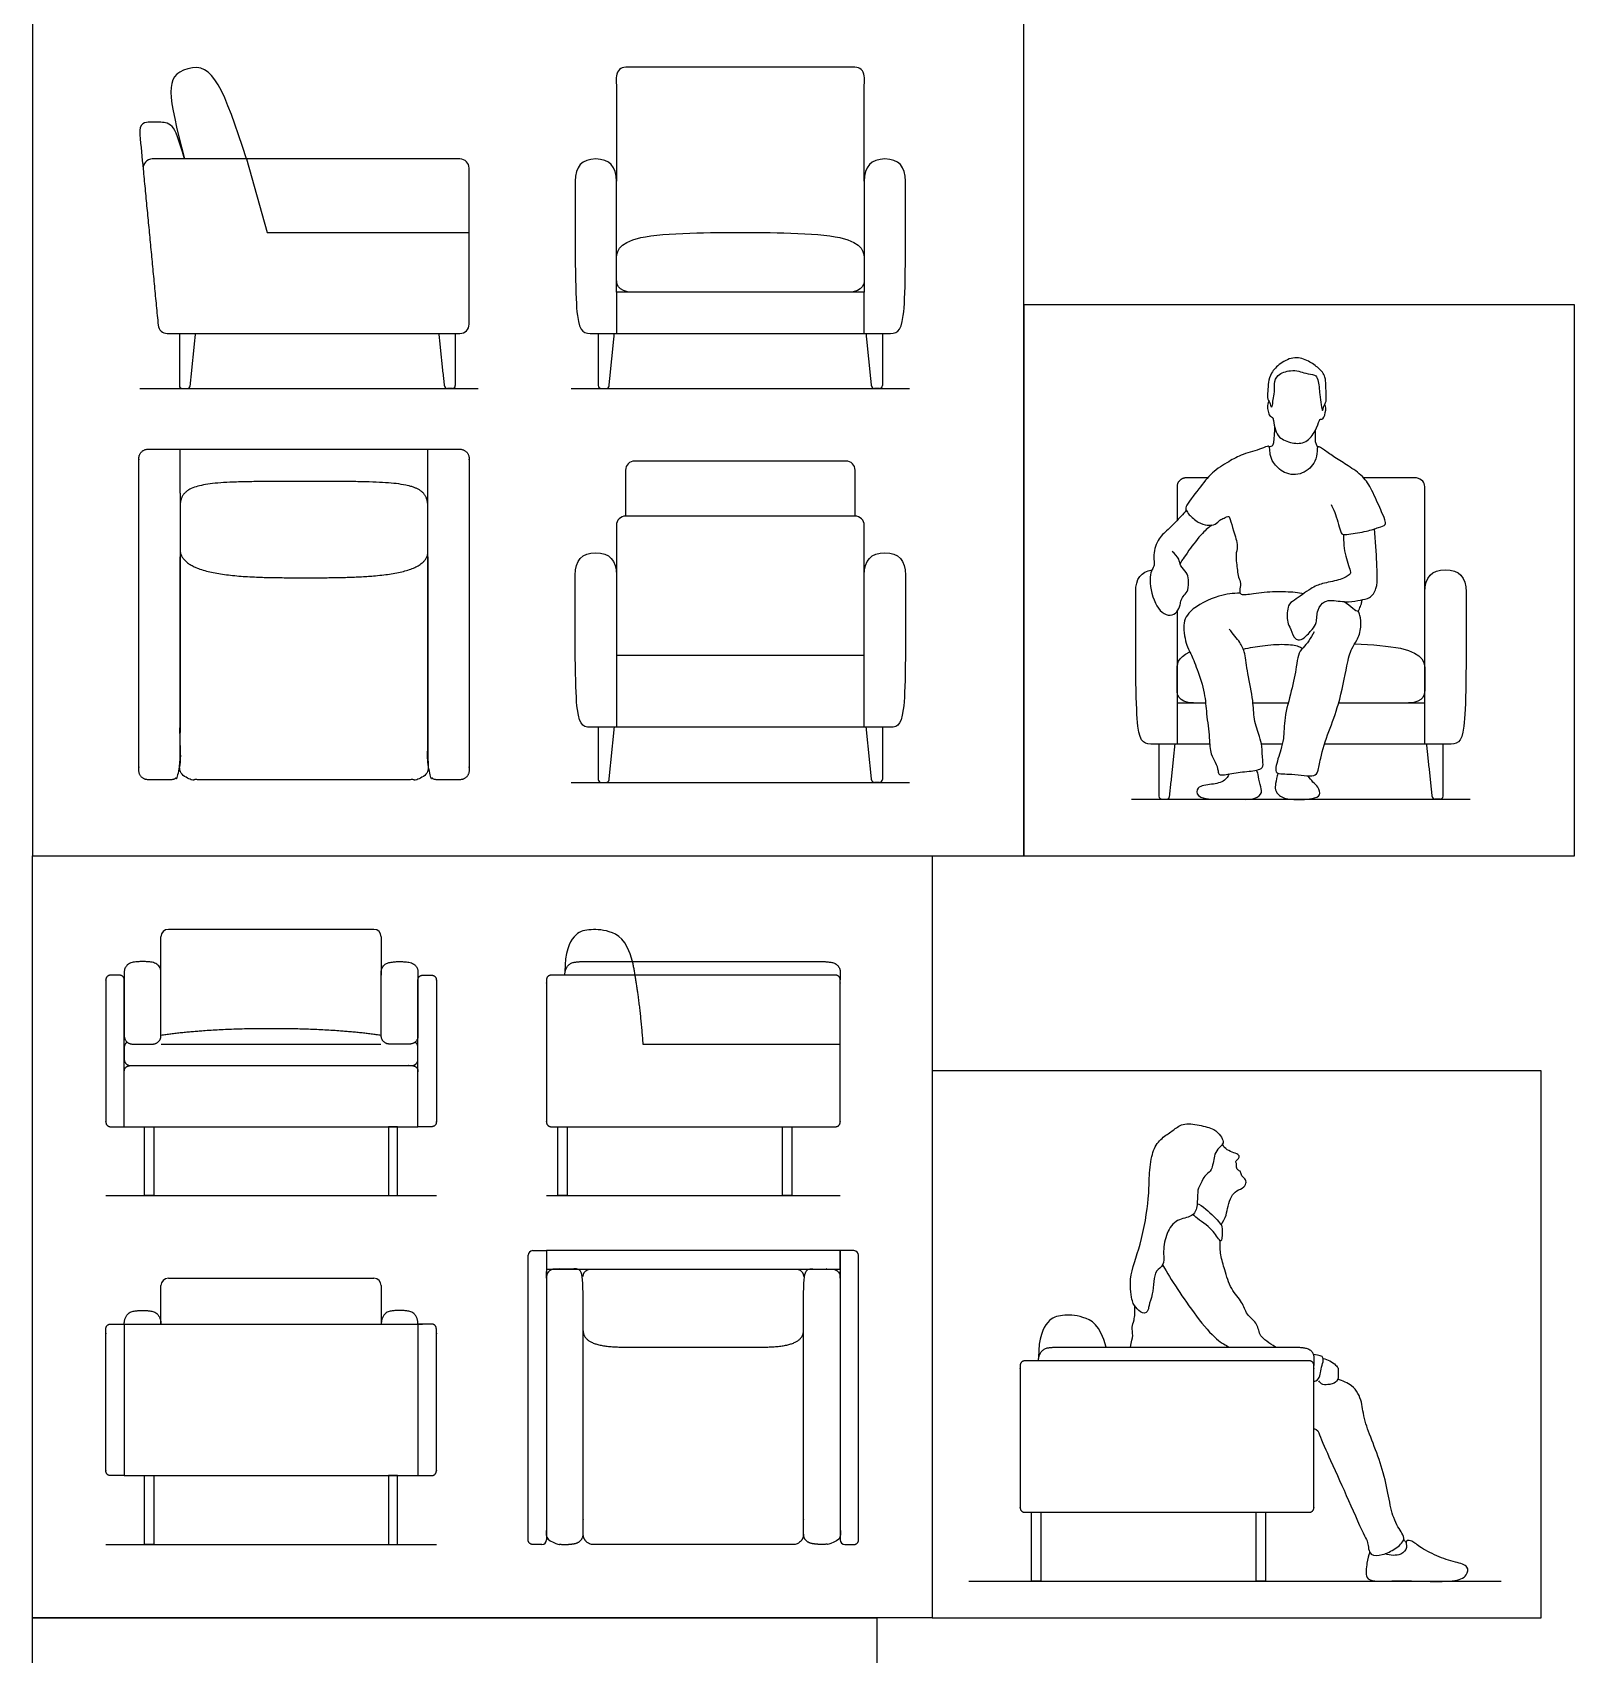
# Model space of a CAD drawing. Header units: millimetres. Extents: x 0 to 36.1, y -0.4 to 14.5.
# Drawn here: x 0.043 to 4.31, y 5.518 to 10.006 of the extents above; entities that cross this region are included whole.
import ezdxf

# ---------------------------------------------------------------- set-up
doc = ezdxf.new("R2010")
doc.units = ezdxf.units.MM
for name, color, linetype, true_color in [('AG-DETAIL-DIAGRAM', 7, 'Continuous', 0xccff66), ('AG-DETAILS', 7, 'Continuous', 0x66ffff), ('AG-DIAGRAM', 7, 'Continuous', 0xfecc66), ('AG-FURNITURE', 7, 'Continuous', 0x66ccff), ('AG-PEOPLE', 7, 'Continuous', 0xfc6666), ('X-VPRT', 6, 'Continuous', 0xff00ff)]:
    doc.layers.add(name, color=color, linetype=linetype, true_color=true_color)

msp = doc.modelspace()

# ---------------------------------------------------------------- linework, layer by layer
at = {"layer": 'AG-DETAIL-DIAGRAM'}
for points in [[(0.6354, 9.6558), (0.6926, 9.4526), (1.2514, 9.4526)], [(0.3995, 7.2073), (0.7036, 7.2073), (1.0076, 7.2073)]]:
    msp.add_lwpolyline(points, dxfattribs=at)
for points in [[(1.7032, 7.4356), (1.7228, 7.336), (1.7323, 7.2073)], [(1.7323, 7.2073), (2.0053, 7.2073), (2.2784, 7.2073)]]:
    msp.add_open_spline(points, degree=2, dxfattribs=at)
at = {"layer": 'AG-DETAILS'}
for p, q in [((1.6591, 9.2875), (1.6591, 9.1732)), ((2.3449, 9.1732), (2.3449, 9.2875)), ((1.6591, 8.5046), (1.6591, 8.0836)), ((2.3449, 8.0836), (2.3449, 8.5046)), ((3.2103, 8.1514), (3.2103, 8.0371)), ((3.8961, 8.0371), (3.8961, 8.1514))]:
    msp.add_line(p, q, dxfattribs=at)
msp.add_lwpolyline([(2.3449, 8.2823), (2.002, 8.2823), (1.6591, 8.2823)], dxfattribs=at)
at = {"layer": 'AG-DIAGRAM'}
for p, q in [((0.34, 9.0208), (1.2768, 9.0208)), ((1.5336, 9.0208), (2.4704, 9.0208)), ((1.5336, 7.9312), (2.4704, 7.9312)), ((3.0848, 7.8847), (4.0216, 7.8847)), ((1.4656, 6.7882), (2.2784, 6.7882)), ((2.634, 5.7214), (4.1072, 5.7214))]:
    msp.add_line(p, q, dxfattribs=at)
for points in [[(0.2464, 6.7882), (1.1608, 6.7882)], [(0.2464, 5.823), (1.1608, 5.823)]]:
    msp.add_lwpolyline(points, dxfattribs=at)
at = {"layer": 'AG-FURNITURE'}
for p, q in [((3.4204, 8.1514), (3.518, 8.1514)), ((3.5018, 8.0371), (3.4439, 8.0371)), ((1.4148, 5.8357), (1.4148, 6.6231)), ((1.4275, 6.6358), (1.4656, 6.6358)), ((2.3165, 6.6358), (2.2784, 6.6358)), ((2.3292, 5.8357), (2.3292, 6.6231)), ((0.2845, 6.4326), (1.1227, 6.4326))]:
    msp.add_line(p, q, dxfattribs=at)
for points in [[(0.4516, 8.853), (1.1374, 8.853)], [(0.4516, 8.7317), (0.4516, 8.853)], [(1.1374, 8.7317), (1.1374, 8.853)], [(3.2103, 8.404), (3.2103, 8.1514), (3.2894, 8.1514)], [(1.5672, 7.4356), (2.2275, 7.4356)], [(2.2403, 7.3978), (1.5037, 7.3978)], [(0.3178, 7.1479), (0.7036, 7.1479)], [(0.7036, 7.1479), (1.0893, 7.1479)], [(0.2972, 6.9787), (0.7036, 6.9787), (1.11, 6.9787)], [(1.5164, 6.9787), (1.9228, 6.9787), (2.2276, 6.9787)], [(0.2972, 6.4326), (0.2972, 6.0135)], [(1.11, 6.4326), (1.11, 6.0135)], [(3.551, 6.331), (2.8144, 6.331)], [(2.8779, 6.3688), (3.5382, 6.3688)], [(0.2972, 6.0135), (0.7036, 6.0135), (1.11, 6.0135)], [(2.8271, 5.9119), (3.2335, 5.9119), (3.5383, 5.9119)]]:
    msp.add_lwpolyline(points, dxfattribs=at)
for points in [[(0.3536, 6.9787), (0.379, 6.9787), (0.379, 6.7882), (0.3536, 6.7882)], [(1.0535, 6.9787), (1.0281, 6.9787), (1.0281, 6.7882), (1.0535, 6.7882)], [(1.4973, 6.9787), (1.5227, 6.9787), (1.5227, 6.7882), (1.4973, 6.7882)], [(2.119, 6.9787), (2.1444, 6.9787), (2.1444, 6.7882), (2.119, 6.7882)], [(1.4656, 6.6358), (1.4656, 6.585), (2.2784, 6.585), (2.2784, 6.6358)], [(0.3536, 6.0135), (0.379, 6.0135), (0.379, 5.823), (0.3536, 5.823)], [(1.0535, 6.0135), (1.0281, 6.0135), (1.0281, 5.823), (1.0535, 5.823)], [(2.808, 5.9119), (2.8334, 5.9119), (2.8334, 5.7214), (2.808, 5.7214)], [(3.4297, 5.9119), (3.4551, 5.9119), (3.4551, 5.7214), (3.4297, 5.7214)]]:
    msp.add_lwpolyline(points, close=True, dxfattribs=at)
for centre, radius, start, end in [((0.3748, 9.6304), 0.0254, 90, 185.5), ((1.226, 9.6304), 0.0254, 0, 90), ((0.4163, 9.1986), 0.0254, 185.5, 270), ((1.226, 9.1986), 0.0254, 270, 0), ((0.4581, 9.029), 0.00824, 180, 270), ((0.4715, 9.029), 0.00824, 270, 354.0571), ((1.1917, 9.029), 0.00824, 185.9429, 270), ((1.2051, 9.029), 0.00824, 270, 0), ((1.6171, 9.029), 0.00824, 180, 270), ((1.6305, 9.029), 0.00824, 270, 354.0571), ((2.3735, 9.029), 0.00824, 185.9429, 270), ((2.3869, 9.029), 0.00824, 270, 0), ((1.7099, 8.7948), 0.0254, 90, 180), ((2.2941, 8.7948), 0.0254, 360, 90), ((1.6845, 8.6424), 0.0254, 90, 180), ((2.3195, 8.6424), 0.0254, 360, 90), ((1.6171, 7.9395), 0.00824, 180, 270), ((1.6305, 7.9395), 0.00824, 270, 354.0571), ((2.3735, 7.9395), 0.00824, 185.9429, 270), ((2.3869, 7.9395), 0.00824, 270, 0), ((3.1683, 7.893), 0.00824, 180, 270), ((3.1817, 7.893), 0.00824, 270, 354.0571), ((3.9247, 7.893), 0.00824, 185.9429, 270), ((3.9381, 7.893), 0.00824, 270, 0), ((0.4193, 7.5043), 0.0204, 90, 180), ((0.9879, 7.5043), 0.0204, 0, 90), ((1.4275, 6.6231), 0.0127, 90, 180), ((2.3165, 6.6231), 0.0127, 0, 90), ((0.4193, 6.5391), 0.0204, 90, 180), ((0.9879, 6.5391), 0.0204, 0, 90), ((1.4529, 5.8357), 0.0127, 270, 0), ((2.2911, 5.8357), 0.0127, 180, 270)]:
    msp.add_arc(centre, radius, start, end, dxfattribs=at)
for points, degree, knots in [([(0.6354, 9.6558), (0.5728, 9.8481), (0.5436, 9.9269), (0.4729, 9.9055), (0.4053, 9.8848), (0.4189, 9.8361), (0.4639, 9.6558)], 3, [-1.051115, -1.051115, -1.051115, -1.051115, 0.092872, 0.092872, 0.092872, 1.100489, 1.100489, 1.100489, 1.100489]), ([(0.4639, 9.6558), (0.447, 9.7116), (0.4328, 9.7574), (0.3902, 9.7574), (0.3756, 9.7574), (0.337, 9.7574), (0.3403, 9.7231), (0.3434, 9.6914), (0.3464, 9.6597), (0.3495, 9.6279)], 3, [0.0037478, 0.0037478, 0.0037478, 0.0037478, 0.1850645, 0.370129, 0.5551935, 0.740258, 0.740258, 0.740258, 0.9863857, 0.9863857, 0.9863857, 0.9863857]), ([(2.4084, 9.1732), (2.2814, 9.1732), (2.1417, 9.1732), (2.002, 9.1732), (1.8623, 9.1732), (1.7226, 9.1732), (1.5956, 9.1732), (1.5701, 9.1732), (1.5448, 9.1732), (1.5448, 9.3711), (1.5448, 9.5942), (1.5448, 9.6353), (1.5638, 9.6558), (1.6019, 9.6558), (1.64, 9.6558), (1.6591, 9.6353), (1.6591, 9.5942), (1.6591, 9.492), (1.6591, 9.3897), (1.6591, 9.2875), (1.8877, 9.2875), (2.1163, 9.2875), (2.3449, 9.2875), (2.3449, 9.3897), (2.3449, 9.492), (2.3449, 9.5942), (2.3449, 9.6353), (2.3639, 9.6558), (2.402, 9.6558), (2.4401, 9.6558), (2.4592, 9.6353), (2.4592, 9.5942), (2.4592, 9.3711), (2.4592, 9.1732), (2.4339, 9.1732), (2.4084, 9.1732)], 3, [1.895833, 1.895833, 1.895833, 1.895833, 3.270833, 3.270833, 3.270833, 4.645833, 4.645833, 4.645833, 5.398966, 6.152099, 6.152099, 6.152099, 6.541667, 6.541667, 6.541667, 6.931235, 6.931235, 6.931235, 7.9375, 7.9375, 7.9375, 10.1875, 10.1875, 10.1875, 11.193765, 11.193765, 11.193765, 11.583333, 11.583333, 11.583333, 11.972901, 11.972901, 11.972901, 12.726034, 13.479167, 13.479167, 13.479167, 13.479167]), ([(1.7045, 9.2875), (1.6591, 9.2875), (1.6591, 9.3371), (1.6591, 9.3665), (1.6591, 9.4526), (1.9286, 9.4526), (2.002, 9.4526), (2.0754, 9.4526), (2.3449, 9.4526), (2.3449, 9.3665), (2.3449, 9.3371), (2.3449, 9.2875), (2.2995, 9.2875)], 3, [-1.815711, -1.815711, -1.815711, -1.815711, -1.361783, -0.907855, -0.453928, 0, 0, 0, 0.453928, 0.907855, 1.361783, 1.815711, 1.815711, 1.815711, 1.815711]), ([(2.3449, 8.5046), (2.3449, 8.5457), (2.3639, 8.5662), (2.402, 8.5662), (2.4401, 8.5662), (2.4592, 8.5457), (2.4592, 8.5046), (2.4592, 8.2816), (2.4592, 8.0836), (2.4339, 8.0836), (2.4084, 8.0836), (2.2814, 8.0836), (2.1417, 8.0836), (2.002, 8.0836), (1.8623, 8.0836), (1.7226, 8.0836), (1.5956, 8.0836), (1.5701, 8.0836), (1.5448, 8.0836), (1.5448, 8.2816), (1.5448, 8.5046), (1.5448, 8.5457), (1.5638, 8.5662), (1.6019, 8.5662), (1.64, 8.5662), (1.6591, 8.5457), (1.6591, 8.5046)], 3, [-0.389568, -0.389568, -0.389568, -0.389568, 0, 0, 0, 0.389568, 0.389568, 0.389568, 1.142701, 1.895833, 1.895833, 1.895833, 3.270833, 3.270833, 3.270833, 4.645833, 4.645833, 4.645833, 5.398966, 6.152099, 6.152099, 6.152099, 6.541667, 6.541667, 6.541667, 6.931235, 6.931235, 6.931235, 6.931235]), ([(3.3009, 8.0371), (3.2481, 8.0371), (3.1965, 8.0371), (3.1468, 8.0371), (3.1213, 8.0371), (3.096, 8.0371), (3.096, 8.235), (3.096, 8.4581), (3.096, 8.4946), (3.111, 8.5149), (3.1411, 8.5189)], 3, [15.691205, 15.691205, 15.691205, 15.691205, 16.229167, 16.229167, 16.229167, 16.982299, 17.735432, 17.735432, 17.735432, 18.081337, 18.081337, 18.081337, 18.081337]), ([(3.6578, 8.1514), (3.7372, 8.1514), (3.8167, 8.1514), (3.8961, 8.1514), (3.8961, 8.2536), (3.8961, 8.3559), (3.8961, 8.4581), (3.8961, 8.4992), (3.9151, 8.5197), (3.9532, 8.5197), (3.9913, 8.5197), (4.0104, 8.4992), (4.0104, 8.4581), (4.0104, 8.235), (4.0104, 8.0371), (3.9851, 8.0371), (3.9596, 8.0371), (3.8524, 8.0371), (3.7362, 8.0371), (3.6185, 8.0371)], 3, [9.405691, 9.405691, 9.405691, 9.405691, 10.1875, 10.1875, 10.1875, 11.193765, 11.193765, 11.193765, 11.583333, 11.583333, 11.583333, 11.972901, 11.972901, 11.972901, 12.726034, 13.479167, 13.479167, 13.479167, 14.63975, 14.63975, 14.63975, 14.63975]), ([(3.7019, 8.3144), (3.7502, 8.3125), (3.8961, 8.3014), (3.8961, 8.2305), (3.8961, 8.2011), (3.8961, 8.1514), (3.8507, 8.1514)], 3, [0.23976, 0.23976, 0.23976, 0.23976, 0.453928, 0.907855, 1.361783, 1.815711, 1.815711, 1.815711, 1.815711]), ([(3.2557, 8.1514), (3.2103, 8.1514), (3.2103, 8.2011), (3.2103, 8.2286), (3.2103, 8.2771), (3.2457, 8.2924)], 3, [-1.815711, -1.815711, -1.815711, -1.815711, -1.361783, -0.907855, -0.541633, -0.541633, -0.541633, -0.541633]), ([(1.5672, 6.4139), (1.5672, 6.3691), (1.6784, 6.3691), (1.7379, 6.3691), (1.872, 6.3691), (2.006, 6.3691), (2.0655, 6.3691), (2.1767, 6.3691), (2.1767, 6.4139)], 2, [-0.563116, -0.563116, -0.563116, -0.295732, -0.295732, 0, 0, 0.295732, 0.295732, 0.563116, 0.563116, 0.563116])]:
    msp.add_open_spline(points, degree=degree, knots=knots, dxfattribs=at)
for points, weights, degree, knots in [([(2.3449, 9.5942), (2.3449, 9.8359), (2.3449, 9.8844), (2.3449, 9.9098), (2.3195, 9.9098), (2.148, 9.9098), (2.002, 9.9098), (1.8559, 9.9098), (1.6845, 9.9098), (1.6591, 9.9098), (1.6591, 9.8844), (1.6591, 9.8359), (1.6591, 9.5942)], [1, 1, 1, 0.707106781187, 1, 1, 1, 1, 1, 0.707106781187, 1, 1, 1], 2, [0.098267, 0.098267, 0.098267, 0.416667, 0.416667, 0.547566, 0.547566, 1.5059, 1.5059, 2.464233, 2.464233, 2.595133, 2.595133, 2.913532, 2.913532, 2.913532]), ([(0.4516, 8.7317), (0.4516, 8.3277), (0.4516, 7.964), (0.4516, 7.9386), (0.4262, 7.9386), (0.4074, 7.9386), (0.3631, 7.9386), (0.3377, 7.9386), (0.3377, 7.964), (0.3377, 8.3958), (0.3377, 8.8276), (0.3377, 8.853), (0.3631, 8.853), (0.4074, 8.853), (0.4516, 8.853)], [1, 1, 1, 0.707106781187, 1, 1, 1, 0.707106781187, 1, 1, 1, 0.707106781187, 1, 1, 1], 2, [3.963639, 3.963639, 3.963639, 6.349919, 6.349919, 6.480818, 6.480818, 6.771371, 6.771371, 6.902271, 6.902271, 9.735604, 9.735604, 9.866504, 9.866504, 10.157057, 10.157057, 10.157057]), ([(1.1374, 8.853), (1.1817, 8.853), (1.226, 8.853), (1.2514, 8.853), (1.2514, 8.8276), (1.2514, 8.3958), (1.2514, 7.964), (1.2514, 7.9386), (1.226, 7.9386), (1.1817, 7.9386), (1.1628, 7.9386), (1.1374, 7.9386), (1.1374, 7.964), (1.1374, 8.3277), (1.1374, 8.7317)], [1, 1, 1, 0.707106781186, 1, 1, 1, 0.707106781187, 1, 1, 1, 0.707106781187, 1, 1, 1], 2, [12.407057, 12.407057, 12.407057, 12.69761, 12.69761, 12.82851, 12.82851, 15.661843, 15.661843, 15.792743, 15.792743, 16.083296, 16.083296, 16.214195, 16.214195, 18.600475, 18.600475, 18.600475]), ([(1.1374, 8.5695), (1.1374, 8.4974), (0.948, 8.4974), (0.7956, 8.4974), (0.6432, 8.4974), (0.4516, 8.4974), (0.4516, 8.5768), (0.4516, 8.6411), (0.4516, 8.6582), (0.4516, 8.6929), (0.4516, 8.7638), (0.5226, 8.7638), (0.7956, 8.7638), (1.0687, 8.7638), (1.1374, 8.7638), (1.1374, 8.6929), (1.1374, 8.6582), (1.1374, 8.6411), (1.1374, 8.5695)], [1, 1, 1, 1, 1, 1, 1.03547531632, 1.03547531632, 1.03547531632, 1.03547531632, 1.03547531632, 1.03547531632, 1.03547531632, 1.03547531632, 1.03547531632, 1.03547531632, 1.03547531632, 1.03547531632, 1], 3, [-0.124057, -0.124057, -0.124057, -0.124057, 1.172353, 1.172353, 1.172353, 2.493197, 2.493197, 2.493197, 2.661546, 2.661546, 2.661546, 3.957963, 3.957963, 3.957963, 5.25438, 5.25438, 5.25438, 5.422744, 5.422744, 5.422744, 5.422744]), ([(3.2951, 8.7737), (3.2658, 8.7737), (3.2357, 8.7737), (3.2103, 8.7737), (3.2103, 8.7483), (3.2103, 8.7247), (3.2103, 8.6555)], [1, 1, 1, 0.707106781187, 1, 1, 1], 2, [2.2960306, 2.2960306, 2.2960306, 2.464233, 2.464233, 2.5951327, 2.5951327, 2.7499227, 2.7499227, 2.7499227]), ([(3.8961, 8.4581), (3.8961, 8.6998), (3.8961, 8.7483), (3.8961, 8.7737), (3.8707, 8.7737), (3.7962, 8.7737), (3.7265, 8.7737)], [1, 1, 1, 0.707106781187, 1, 1, 1], 2, [0.098267, 0.098267, 0.098267, 0.4166667, 0.4166667, 0.5475664, 0.5475664, 0.9638219, 0.9638219, 0.9638219]), ([(1.1374, 8.5549), (1.1374, 8.0844), (1.1374, 7.9707), (1.1374, 7.9386), (1.1053, 7.9386), (0.7945, 7.9386), (0.4838, 7.9386), (0.4516, 7.9386), (0.4516, 7.9707), (0.4516, 8.0844), (0.4516, 8.5549)], [1, 1, 1, 0.707106781187, 1, 1, 1, 0.707106781187, 1, 1, 1], 2, [3.114671, 3.114671, 3.114671, 3.860226, 3.860226, 4.025728, 4.025728, 5.898337, 5.898337, 6.06384, 6.06384, 6.809394, 6.809394, 6.809394]), ([(0.2972, 7.4069), (0.2972, 7.4298), (0.348, 7.4374), (0.3988, 7.4298), (0.3988, 7.4069), (0.3988, 7.3185), (0.3988, 7.2302), (0.3988, 7.2073), (0.3759, 7.2073), (0.348, 7.2073), (0.3201, 7.2073), (0.2972, 7.2073), (0.2972, 7.2302), (0.2972, 7.3185), (0.2972, 7.4069)], [1, 0.707106781187, 1, 0.707106781186, 1, 1, 1, 0.707106781187, 1, 1, 1, 0.707106781186, 1, 1, 1], 2, [0, 0, 0, 0.118031, 0.295091, 0.413122, 0.413122, 0.992895, 0.992895, 1.110926, 1.110926, 1.287985, 1.287985, 1.406016, 1.406016, 1.985789, 1.985789, 1.985789]), ([(1.11, 7.4069), (1.11, 7.4298), (1.0591, 7.4374), (1.0083, 7.4298), (1.0083, 7.4069), (1.0083, 7.3185), (1.0083, 7.2302), (1.0083, 7.2073), (1.0312, 7.2073), (1.0591, 7.2073), (1.0871, 7.2073), (1.11, 7.2073), (1.11, 7.2302), (1.11, 7.3185), (1.11, 7.4069)], [1, 0.707106781187, 1, 0.707106781186, 1, 1, 1, 0.707106781187, 1, 1, 1, 0.707106781186, 1, 1, 1], 2, [0, 0, 0, 0.118031, 0.295091, 0.413122, 0.413122, 0.992895, 0.992895, 1.110926, 1.110926, 1.287985, 1.287985, 1.406016, 1.406016, 1.985789, 1.985789, 1.985789]), ([(1.5164, 7.3978), (1.5164, 7.4298), (1.5554, 7.4356), (1.5672, 7.4356)], [1, 0.707106781187, 0.912129620827, 0.912129525876], 2, [1.9558752, 1.9558752, 1.9558752, 2.0909995, 2.1923501, 2.1923501, 2.1923501]), ([(2.2275, 7.4356), (2.2394, 7.4356), (2.2784, 7.4298), (2.2784, 7.4069), (2.2784, 7.396), (2.2784, 7.3851)], [0.912129525876, 0.912129669852, 0.707106781187, 1, 1, 1], 2, [4.3587991, 4.3587991, 4.3587991, 4.447329, 4.5653602, 4.5653602, 4.6369406, 4.6369406, 4.6369406]), ([(0.2972, 6.9787), (0.2781, 6.9787), (0.2591, 6.9787), (0.2464, 6.9787), (0.2464, 6.9914), (0.2464, 7.1882), (0.2464, 7.3851), (0.2464, 7.3978), (0.2591, 7.3978), (0.2718, 7.3978), (0.2845, 7.3978), (0.2972, 7.3978), (0.2972, 7.3851), (0.2972, 7.1893), (0.2972, 6.9787)], [1, 1, 1, 0.707106781187, 1, 1, 1, 0.707106781186, 1, 1, 1, 0.707106781187, 1, 1, 1], 2, [1.541667, 1.541667, 1.541667, 1.666667, 1.666667, 1.732117, 1.732117, 3.023783, 3.023783, 3.089233, 3.089233, 3.172566, 3.172566, 3.238016, 3.238016, 4.569811, 4.569811, 4.569811]), ([(1.11, 6.9787), (1.129, 6.9787), (1.1481, 6.9787), (1.1608, 6.9787), (1.1608, 6.9914), (1.1608, 7.1882), (1.1608, 7.3851), (1.1608, 7.3978), (1.1481, 7.3978), (1.1354, 7.3978), (1.1227, 7.3978), (1.11, 7.3978), (1.11, 7.3851), (1.11, 7.1893), (1.11, 6.9787)], [1, 1, 1, 0.707106781187, 1, 1, 1, 0.707106781186, 1, 1, 1, 0.707106781187, 1, 1, 1], 2, [1.541667, 1.541667, 1.541667, 1.666667, 1.666667, 1.732117, 1.732117, 3.023783, 3.023783, 3.089233, 3.089233, 3.172566, 3.172566, 3.238016, 3.238016, 4.569811, 4.569811, 4.569811]), ([(1.5037, 7.3978), (1.4876, 7.3978), (1.4783, 7.3978), (1.4656, 7.3978), (1.4656, 7.3851), (1.4656, 7.1882), (1.4656, 6.9914), (1.4656, 6.9787), (1.4783, 6.9787), (1.4973, 6.9787), (1.5164, 6.9787)], [1, 1, 1, 0.707106781186, 1, 1, 1, 0.707106781187, 1, 1, 1], 2, [-1.608571, -1.608571, -1.608571, -1.547566, -1.547566, -1.482117, -1.482117, -0.19045, -0.19045, -0.125, -0.125, 0, 0, 0]), ([(2.2276, 6.9787), (2.2466, 6.9787), (2.2657, 6.9787), (2.2784, 6.9787), (2.2784, 6.9914), (2.2784, 7.1882), (2.2784, 7.3851), (2.2784, 7.3978), (2.2657, 7.3978), (2.2564, 7.3978), (2.2403, 7.3978)], [1, 1, 1, 0.707106781187, 1, 1, 1, 0.707106781186, 1, 1, 1], 2, [0, 0, 0, 0.125, 0.125, 0.19045, 0.19045, 1.482117, 1.482117, 1.547566, 1.547566, 1.608571, 1.608571, 1.608571]), ([(0.3052, 7.2128), (0.2972, 7.2077), (0.2972, 7.1982), (0.2972, 7.1796), (0.2972, 7.1652), (0.2972, 7.1479), (0.3144, 7.1479), (0.509, 7.1479), (0.7036, 7.1479)], [0.922943834575, 0.841557794739, 1, 1, 1, 0.707106781187, 1, 1, 1], 2, [-1.711316, -1.711316, -1.711316, -1.65493, -1.65493, -1.560233, -1.560233, -1.47143, -1.47143, -0.19463, -0.19463, -0.19463]), ([(0.7036, 7.1479), (0.8982, 7.1479), (1.0927, 7.1479), (1.11, 7.1479), (1.11, 7.1652), (1.11, 7.1796), (1.11, 7.1982), (1.11, 7.2077), (1.102, 7.2128)], [1, 1, 1, 0.707106781187, 1, 1, 1, 0.841557794739, 0.922943834575], 2, [-0.19463, -0.19463, -0.19463, 1.082169, 1.082169, 1.170972, 1.170972, 1.265669, 1.265669, 1.322055, 1.322055, 1.322055]), ([(1.5672, 5.8517), (1.5672, 5.8288), (1.5164, 5.8212), (1.4656, 5.8288), (1.4656, 5.8517), (1.4656, 5.94), (1.4656, 6.5621), (1.4656, 6.585), (1.4885, 6.585), (1.5164, 6.585), (1.5443, 6.585), (1.5672, 6.585), (1.5672, 6.5621), (1.5672, 5.94), (1.5672, 5.8517)], [1, 0.707106781187, 1, 0.707106781186, 1, 1, 1, 0.707106781187, 1, 1, 1, 0.707106781186, 1, 1, 1], 2, [0, 0, 0, 0.118031, 0.295091, 0.413122, 0.413122, 0.992895, 0.992895, 1.110926, 1.110926, 1.287985, 1.287985, 1.406016, 1.406016, 1.985789, 1.985789, 1.985789]), ([(1.5672, 6.5645), (1.5672, 6.585), (1.5877, 6.585), (1.7298, 6.585), (1.872, 6.585), (2.0141, 6.585), (2.1563, 6.585), (2.1767, 6.585), (2.1767, 6.5645)], [1, 0.707106781187, 1, 1, 1, 1, 1, 0.707106781187, 1], 2, [-1.416449, -1.416449, -1.416449, -0.961509, -0.961509, -0.028779, -0.028779, 0.903951, 0.903951, 1.358891, 1.358891, 1.358891]), ([(2.1767, 5.8517), (2.1767, 5.8288), (2.2275, 5.8212), (2.2784, 5.8288), (2.2784, 5.8517), (2.2784, 5.94), (2.2784, 6.5621), (2.2784, 6.585), (2.2555, 6.585), (2.2275, 6.585), (2.1996, 6.585), (2.1767, 6.585), (2.1767, 6.5621), (2.1767, 5.94), (2.1767, 5.8517)], [1, 0.707106781187, 1, 0.707106781186, 1, 1, 1, 0.707106781187, 1, 1, 1, 0.707106781186, 1, 1, 1], 2, [0, 0, 0, 0.118031, 0.295091, 0.413122, 0.413122, 0.992895, 0.992895, 1.110926, 1.110926, 1.287985, 1.287985, 1.406016, 1.406016, 1.985789, 1.985789, 1.985789]), ([(0.2972, 6.4326), (0.2972, 6.4646), (0.348, 6.4722), (0.3988, 6.4646), (0.3988, 6.4326)], [1, 0.707106781187, 1, 0.707106781186, 1], 2, [1.9558752, 1.9558752, 1.9558752, 2.0909995, 2.2937003, 2.4288245, 2.4288245, 2.4288245]), ([(1.11, 6.4326), (1.11, 6.4646), (1.0591, 6.4722), (1.0083, 6.4646), (1.0083, 6.4326)], [1, 0.707106781187, 1, 0.707106781186, 1], 2, [1.9558752, 1.9558752, 1.9558752, 2.0909995, 2.2937003, 2.4288245, 2.4288245, 2.4288245]), ([(0.2972, 6.0135), (0.2781, 6.0135), (0.2591, 6.0135), (0.2464, 6.0135), (0.2464, 6.0262), (0.2464, 6.223), (0.2464, 6.4199), (0.2464, 6.4326), (0.2591, 6.4326), (0.2718, 6.4326), (0.2972, 6.4326)], [1, 1, 1, 0.707106781187, 1, 1, 1, 0.707106781186, 1, 1, 1], 2, [0, 0, 0, 0.125, 0.125, 0.19045, 0.19045, 1.482117, 1.482117, 1.547566, 1.547566, 1.6309, 1.6309, 1.6309]), ([(1.11, 6.0135), (1.129, 6.0135), (1.1481, 6.0135), (1.1608, 6.0135), (1.1608, 6.0262), (1.1608, 6.223), (1.1608, 6.4199), (1.1608, 6.4326), (1.1481, 6.4326), (1.1354, 6.4326), (1.11, 6.4326)], [1, 1, 1, 0.707106781187, 1, 1, 1, 0.707106781186, 1, 1, 1], 2, [0, 0, 0, 0.125, 0.125, 0.19045, 0.19045, 1.482117, 1.482117, 1.547566, 1.547566, 1.6309, 1.6309, 1.6309]), ([(2.8144, 6.331), (2.7983, 6.331), (2.789, 6.331), (2.7763, 6.331), (2.7763, 6.3183), (2.7763, 6.1214), (2.7763, 5.9246), (2.7763, 5.9119), (2.789, 5.9119), (2.808, 5.9119), (2.8271, 5.9119)], [1, 1, 1, 0.707106781186, 1, 1, 1, 0.707106781187, 1, 1, 1], 2, [-1.608571, -1.608571, -1.608571, -1.547566, -1.547566, -1.482117, -1.482117, -0.19045, -0.19045, -0.125, -0.125, 0, 0, 0]), ([(2.8271, 6.331), (2.8271, 6.363), (2.8661, 6.3688), (2.8779, 6.3688)], [1, 0.707106781187, 0.912129620827, 0.912129525876], 2, [1.9558752, 1.9558752, 1.9558752, 2.0909995, 2.1923501, 2.1923501, 2.1923501]), ([(3.5382, 6.3688), (3.5501, 6.3688), (3.5891, 6.363), (3.5891, 6.3401), (3.5891, 6.3292), (3.5891, 6.3183)], [0.912129525876, 0.912129669852, 0.707106781187, 1, 1, 1], 2, [4.3587991, 4.3587991, 4.3587991, 4.447329, 4.5653602, 4.5653602, 4.6369406, 4.6369406, 4.6369406]), ([(3.5383, 5.9119), (3.5573, 5.9119), (3.5764, 5.9119), (3.5891, 5.9119), (3.5891, 5.9246), (3.5891, 6.1214), (3.5891, 6.3183), (3.5891, 6.331), (3.5764, 6.331), (3.5671, 6.331), (3.551, 6.331)], [1, 1, 1, 0.707106781187, 1, 1, 1, 0.707106781186, 1, 1, 1], 2, [0, 0, 0, 0.125, 0.125, 0.19045, 0.19045, 1.482117, 1.482117, 1.547566, 1.547566, 1.608571, 1.608571, 1.608571]), ([(2.1767, 5.8517), (2.1767, 5.823), (2.1491, 5.823), (2.0141, 5.823), (1.872, 5.823), (1.7298, 5.823), (1.5949, 5.823), (1.5672, 5.823), (1.5672, 5.8517)], [1, 0.707106781187, 1, 1, 1, 1, 1, 0.707106781187, 1], 2, [-1.416449, -1.416449, -1.416449, -0.961509, -0.961509, -0.028779, -0.028779, 0.903951, 0.903951, 1.358891, 1.358891, 1.358891])]:
    msp.add_rational_spline(points, weights, degree=degree, knots=knots, dxfattribs=at)
for points, degree in [([(1.226, 9.6558), (0.8004, 9.6558), (0.3748, 9.6558)], 2), ([(0.3495, 9.6279), (0.3703, 9.412), (0.391, 9.1961)], 2), ([(1.2514, 9.1986), (1.2514, 9.4145), (1.2514, 9.6304)], 2), ([(0.4163, 9.1732), (0.8212, 9.1732), (1.226, 9.1732)], 2), ([(0.4499, 9.1732), (0.4499, 9.1011), (0.4499, 9.029)], 2), ([(0.4797, 9.0282), (0.4872, 9.1007), (0.4948, 9.1732)], 2), ([(1.1835, 9.0282), (1.1759, 9.1007), (1.1684, 9.1732)], 2), ([(1.2133, 9.1732), (1.2133, 9.1011), (1.2133, 9.029)], 2), ([(1.6088, 9.1732), (1.6088, 9.1011), (1.6088, 9.029)], 2), ([(1.6387, 9.0282), (1.6462, 9.1007), (1.6538, 9.1732)], 2), ([(2.3653, 9.0282), (2.3578, 9.1007), (2.3502, 9.1732)], 2), ([(2.3951, 9.1732), (2.3951, 9.1011), (2.3951, 9.029)], 2), ([(0.4581, 9.0208), (0.4648, 9.0208), (0.4715, 9.0208)], 2), ([(1.2051, 9.0208), (1.1984, 9.0208), (1.1917, 9.0208)], 2), ([(1.6171, 9.0208), (1.6238, 9.0208), (1.6305, 9.0208)], 2), ([(2.3869, 9.0208), (2.3802, 9.0208), (2.3735, 9.0208)], 2), ([(2.002, 8.8202), (1.8559, 8.8202), (1.7099, 8.8202)], 2), ([(2.2941, 8.8202), (2.148, 8.8202), (2.002, 8.8202)], 2), ([(1.6845, 8.7948), (1.6845, 8.7313), (1.6845, 8.6678)], 2), ([(2.3195, 8.6678), (2.3195, 8.7313), (2.3195, 8.7948)], 2), ([(2.002, 8.6678), (1.8432, 8.6678), (1.6845, 8.6678)], 2), ([(2.3195, 8.6678), (2.1607, 8.6678), (2.002, 8.6678)], 2), ([(1.6591, 8.6424), (1.6591, 8.5735), (1.6591, 8.5046)], 2), ([(2.3449, 8.5046), (2.3449, 8.5735), (2.3449, 8.6424)], 2), ([(1.6088, 8.0836), (1.6088, 8.0116), (1.6088, 7.9395)], 2), ([(1.6387, 7.9386), (1.6462, 8.0111), (1.6538, 8.0836)], 2), ([(2.3653, 7.9386), (2.3578, 8.0111), (2.3502, 8.0836)], 2), ([(2.3951, 8.0836), (2.3951, 8.0116), (2.3951, 7.9395)], 2), ([(3.16, 8.0371), (3.16, 7.965), (3.16, 7.893)], 2), ([(3.1899, 7.8921), (3.1974, 7.9646), (3.205, 8.0371)], 2), ([(3.9165, 7.8921), (3.909, 7.9646), (3.9014, 8.0371)], 2), ([(3.9463, 8.0371), (3.9463, 7.965), (3.9463, 7.893)], 2), ([(1.6171, 7.9312), (1.6238, 7.9312), (1.6305, 7.9312)], 2), ([(2.3869, 7.9312), (2.3802, 7.9312), (2.3735, 7.9312)], 2), ([(3.1683, 7.8847), (3.175, 7.8847), (3.1817, 7.8847)], 2), ([(3.9381, 7.8847), (3.9314, 7.8847), (3.9247, 7.8847)], 2), ([(0.3988, 7.3978), (0.3988, 7.451), (0.3988, 7.5043)], 2), ([(0.4193, 7.5248), (0.5614, 7.5248), (0.7036, 7.5248)], 2), ([(0.7036, 7.5248), (0.8457, 7.5248), (0.9879, 7.5248)], 2), ([(1.0083, 7.5043), (1.0083, 7.451), (1.0083, 7.3978)], 2), ([(1.7032, 7.4356), (1.6881, 7.4975), (1.6354, 7.5248), (1.5804, 7.5248), (1.5417, 7.5157), (1.5164, 7.4626), (1.5164, 7.4069)], 3), ([(0.7036, 7.2499), (0.5272, 7.2499), (0.3988, 7.2313)], 2), ([(1.0083, 7.2313), (0.8799, 7.2499), (0.7036, 7.2499)], 2), ([(0.2972, 7.1307), (0.2972, 7.1479), (0.3178, 7.1479)], 2), ([(1.0893, 7.1479), (1.11, 7.1479), (1.11, 7.1307)], 2), ([(1.4656, 6.6358), (1.4656, 6.0503), (1.4656, 5.8357)], 2), ([(2.2784, 6.6358), (2.2784, 6.0503), (2.2784, 5.8357)], 2), ([(0.4193, 6.5596), (0.5614, 6.5596), (0.7036, 6.5596)], 2), ([(0.7036, 6.5596), (0.8457, 6.5596), (0.9879, 6.5596)], 2), ([(0.3988, 6.4326), (0.3988, 6.4858), (0.3988, 6.5391)], 2), ([(1.0083, 6.5391), (1.0083, 6.4858), (1.0083, 6.4326)], 2), ([(3.0139, 6.3688), (2.9988, 6.4307), (2.9461, 6.458), (2.8911, 6.458), (2.8524, 6.4489), (2.8271, 6.3958), (2.8271, 6.3401)], 3), ([(1.4529, 5.823), (1.4402, 5.823), (1.4275, 5.823)], 2), ([(2.2911, 5.823), (2.3038, 5.823), (2.3165, 5.823)], 2)]:
    msp.add_open_spline(points, degree=degree, dxfattribs=at)
for points in [[(1.4275, 5.823), (1.4148, 5.823), (1.4148, 5.8357)], [(2.3165, 5.823), (2.3292, 5.823), (2.3292, 5.8357)]]:
    msp.add_rational_spline(points, [1, 0.707106781186, 1], degree=2, dxfattribs=at)
at = {"layer": 'AG-PEOPLE'}
for points, knots in [([(3.4738, 8.9713), (3.4695, 8.9683), (3.4696, 8.9803), (3.4591, 8.9906), (3.4619, 9.014), (3.4624, 9.0382), (3.4699, 9.0652), (3.4959, 9.0918), (3.5359, 9.1115), (3.5745, 9.0977), (3.6029, 9.078), (3.6241, 9.0534), (3.6215, 9.0112), (3.6251, 8.9853), (3.6163, 8.9742), (3.6122, 8.9529), (3.6087, 8.98), (3.6053, 9.0031), (3.6019, 9.0449), (3.5928, 9.0603), (3.5655, 9.0618), (3.5474, 9.0697), (3.5239, 9.0722), (3.4867, 9.0608), (3.4786, 9.0343), (3.4807, 9.0058), (3.4751, 8.9867), (3.4754, 8.9753), (3.4738, 8.9713)], [0, 0, 0, 0, 0.192182, 0.417465, 0.69253, 0.985145, 1.288485, 1.643767, 2.025494, 2.39039, 2.734833, 3.059186, 3.437311, 3.729465, 3.956857, 4.162636, 4.398325, 4.712604, 5.086836, 5.319968, 5.613861, 5.876061, 6.16005, 6.511824, 6.806547, 7.11966, 7.38266, 7.607602, 7.607602, 7.607602, 7.607602]), ([(3.4641, 8.9863), (3.4584, 8.9756), (3.4628, 8.9539), (3.4672, 8.9432), (3.4762, 8.9418), (3.4764, 8.9309), (3.4822, 8.9056), (3.4922, 8.8837), (3.5274, 8.8675), (3.5698, 8.8693), (3.5939, 8.9021), (3.6035, 8.9312), (3.6068, 8.9375), (3.6171, 8.934), (3.6219, 8.9612), (3.6232, 8.9681), (3.619, 8.9769)], [0, 0, 0, 0, 0.319035, 0.535436, 0.702327, 0.897199, 1.225117, 1.533796, 1.941538, 2.32175, 2.721504, 3.075894, 3.222552, 3.389155, 3.70652, 3.913793, 3.913793, 3.913793, 3.913793]), ([(3.4659, 8.8595), (3.4688, 8.8602), (3.4774, 8.8633), (3.4783, 8.8749), (3.4808, 8.8973), (3.4806, 8.9017), (3.4807, 8.9137)], [0, 0, 0, 0, 0.1728165, 0.3608377, 0.6355216, 0.9057986, 0.9057986, 0.9057986, 0.9057986]), ([(3.5927, 8.9041), (3.5922, 8.8978), (3.5925, 8.8866), (3.5918, 8.8711), (3.5993, 8.8584)], [0, 0, 0, 0, 0.3208365, 0.6743949, 0.6743949, 0.6743949, 0.6743949]), ([(3.6365, 8.7003), (3.6402, 8.693), (3.6474, 8.6801), (3.6619, 8.6284), (3.6665, 8.6155), (3.6882, 8.6178), (3.7352, 8.625), (3.7658, 8.6359), (3.7895, 8.6423), (3.7853, 8.6596), (3.7733, 8.6863), (3.7504, 8.7399), (3.7262, 8.779), (3.6843, 8.807), (3.6475, 8.8297), (3.6208, 8.8487), (3.5974, 8.8647), (3.5985, 8.8447), (3.5951, 8.8172), (3.5591, 8.7799), (3.5061, 8.7826), (3.4756, 8.8147), (3.4674, 8.8373), (3.4671, 8.8519), (3.4664, 8.8597), (3.4622, 8.8631), (3.4422, 8.8523), (3.3908, 8.8401), (3.3539, 8.8189), (3.3044, 8.7887), (3.2737, 8.7456), (3.233, 8.6964), (3.2351, 8.6838), (3.244, 8.6706), (3.2686, 8.6489), (3.2931, 8.6419), (3.3172, 8.643), (3.3286, 8.6578), (3.3397, 8.6617), (3.3547, 8.6703), (3.3581, 8.6561), (3.3667, 8.6271), (3.3808, 8.5845), (3.3706, 8.5602), (3.3781, 8.5187), (3.3785, 8.4994), (3.3893, 8.4817), (3.3822, 8.4626), (3.3859, 8.4473), (3.4255, 8.4556), (3.4819, 8.4604), (3.5301, 8.4587), (3.5534, 8.4555), (3.5616, 8.4542)], [0, 0, 0, 0, 0.286235, 0.705639, 0.899065, 1.145602, 1.549957, 1.892459, 2.148565, 2.356811, 2.672199, 3.114339, 3.508429, 3.913157, 4.294222, 4.639289, 4.896037, 5.098466, 5.405646, 5.803883, 6.206242, 6.578812, 6.857626, 7.120598, 7.120598, 7.258636, 7.516612, 7.938282, 8.323175, 8.750879, 9.190758, 9.637824, 9.820661, 10.043671, 10.37301, 10.667931, 10.940434, 11.177351, 11.382641, 11.594605, 11.775229, 12.102299, 12.48337, 12.778773, 13.146231, 13.403293, 13.653226, 13.908408, 14.095838, 14.433663, 14.884051, 15.312072, 15.526417, 15.526417, 15.526417, 15.526417]), ([(3.2358, 8.684), (3.2312, 8.6784), (3.222, 8.6675), (3.1882, 8.6323), (3.153, 8.6025), (3.1435, 8.5549), (3.1491, 8.5321), (3.1403, 8.5195), (3.1321, 8.492), (3.1451, 8.42), (3.1832, 8.3869), (3.2108, 8.4007), (3.22, 8.4216), (3.2207, 8.4358), (3.2301, 8.4497), (3.2428, 8.4628), (3.2426, 8.4924), (3.2383, 8.5124), (3.2182, 8.5296), (3.2176, 8.5499), (3.2041, 8.5642), (3.1967, 8.5698)], [0, 0, 0, 0, 0.270613, 0.649474, 0.947397, 1.286376, 1.559306, 1.772128, 2.075391, 2.771681, 3.45037, 3.744975, 4.018521, 4.232765, 4.461919, 4.705254, 5.011273, 5.273928, 5.557083, 5.810096, 6.114445, 6.114445, 6.114445, 6.114445]), ([(3.3079, 8.6432), (3.2989, 8.6373), (3.2819, 8.6246), (3.2417, 8.5718), (3.2275, 8.5501), (3.2231, 8.5446), (3.2188, 8.5363)], [0, 0, 0, 0, 0.327651, 0.697284, 0.986866, 1.168054, 1.168054, 1.168054, 1.168054]), ([(3.6709, 8.6169), (3.671, 8.5968), (3.673, 8.5598), (3.6929, 8.5139), (3.6872, 8.5036), (3.6563, 8.4888), (3.6119, 8.4825), (3.5806, 8.4693), (3.536, 8.4347), (3.5154, 8.4234), (3.5138, 8.3785), (3.5219, 8.3619), (3.5329, 8.3327), (3.5456, 8.3226), (3.5641, 8.3305), (3.5844, 8.3547), (3.5986, 8.372), (3.596, 8.4088), (3.6176, 8.4335), (3.6408, 8.4358), (3.6856, 8.4283), (3.7173, 8.4361), (3.7448, 8.4394), (3.7645, 8.4669), (3.7642, 8.5038), (3.7633, 8.5404), (3.7595, 8.6017), (3.7565, 8.6326)], [0, 0, 0, 0, 0.448838, 0.838796, 1.009666, 1.337339, 1.72678, 2.071435, 2.498641, 2.774618, 3.137313, 3.400168, 3.716292, 3.930274, 4.171225, 4.49644, 4.766884, 5.107111, 5.418984, 5.690569, 6.077013, 6.410519, 6.703581, 7.021865, 7.362782, 7.716524, 8.273659, 8.273659, 8.273659, 8.273659]), ([(3.385, 8.4547), (3.3651, 8.4544), (3.3269, 8.4507), (3.2412, 8.4107), (3.223, 8.3608), (3.2401, 8.3002), (3.2474, 8.2912), (3.2671, 8.243), (3.2882, 8.1782), (3.2913, 8.1213), (3.3009, 8.0561), (3.3014, 8.0098), (3.3173, 7.9883), (3.3244, 7.9645), (3.3246, 7.9477), (3.3654, 7.9578), (3.4061, 7.9614), (3.452, 7.9671), (3.4463, 7.994), (3.4461, 8.0316), (3.4388, 8.0583), (3.4214, 8.1074), (3.4224, 8.1575), (3.4041, 8.2327), (3.4, 8.29), (3.3864, 8.3161), (3.3711, 8.3354), (3.3605, 8.3487), (3.3549, 8.3547)], [0, 0, 0, 0, 0.445135, 0.989286, 1.392717, 1.838913, 2.178738, 2.590645, 3.066083, 3.50228, 3.969887, 4.353067, 4.643576, 4.928066, 5.119492, 5.454094, 5.852247, 6.203145, 6.465556, 6.81662, 7.123173, 7.525675, 7.937457, 8.436431, 8.886073, 9.29246, 9.576169, 9.862853, 9.862853, 9.862853, 9.862853]), ([(3.5895, 8.348), (3.585, 8.3394), (3.5756, 8.3219), (3.557, 8.3019), (3.5447, 8.2855), (3.5409, 8.25), (3.5274, 8.1824), (3.5062, 8.1131), (3.5064, 8.0518), (3.4978, 8.0226), (3.4827, 7.9747), (3.483, 7.9527), (3.5293, 7.9568), (3.5896, 7.944), (3.6022, 7.9625), (3.6065, 8.001), (3.6305, 8.0756), (3.66, 8.1468), (3.6804, 8.2568), (3.6904, 8.2988), (3.7091, 8.3235), (3.7219, 8.3596), (3.7176, 8.3929), (3.7136, 8.4012), (3.7116, 8.4051)], [0, 0, 0, 0, 0.3106, 0.61244, 0.978811, 1.327729, 1.799284, 2.298955, 2.735748, 3.06096, 3.464694, 3.68686, 4.056406, 4.502551, 4.734039, 5.082487, 5.58662, 6.10181, 6.713514, 7.179109, 7.490901, 7.845455, 8.173735, 8.382818, 8.382818, 8.382818, 8.382818]), ([(3.6725, 8.4315), (3.6908, 8.4193), (3.7124, 8.3976), (3.7144, 8.4133), (3.7206, 8.4218), (3.7221, 8.4323), (3.7223, 8.4364)], [16.4314518, 16.4314518, 16.4314518, 16.4314518, 16.8217781, 16.997532, 17.2353943, 17.3794656, 17.3794656, 17.3794656, 17.3794656]), ([(3.3937, 8.3002), (3.4111, 8.3041), (3.4474, 8.3101), (3.5053, 8.3151), (3.5445, 8.3099), (3.5542, 8.304), (3.5575, 8.3018)], [0.026976, 0.026976, 0.026976, 0.026976, 0.436926, 0.887939, 1.250452, 1.427694, 1.427694, 1.427694, 1.427694]), ([(3.3547, 7.9547), (3.3515, 7.9478), (3.3405, 7.9319), (3.3075, 7.9252), (3.2647, 7.9226), (3.2613, 7.8805), (3.37, 7.8878), (3.4233, 7.881), (3.449, 7.9024), (3.439, 7.9251), (3.4354, 7.9523), (3.432, 7.9613), (3.4306, 7.9651)], [0.088401, 0.088401, 0.088401, 0.088401, 0.320989, 0.678126, 1.034658, 1.294756, 1.859382, 2.300689, 2.582582, 2.852817, 3.158424, 3.348098, 3.348098, 3.348098, 3.348098]), ([(3.4901, 7.9565), (3.4865, 7.9475), (3.483, 7.9285), (3.4806, 7.9108), (3.4934, 7.8913), (3.5269, 7.8818), (3.5814, 7.8848), (3.6094, 7.8928), (3.6015, 7.9204), (3.5858, 7.9311), (3.5774, 7.9433), (3.5733, 7.9493)], [0, 0, 0, 0, 0.308632, 0.546862, 0.801594, 1.135813, 1.567746, 1.842745, 2.111057, 2.36382, 2.630206, 2.630206, 2.630206, 2.630206]), ([(3.2826, 6.8356), (3.2857, 6.8396), (3.2918, 6.8485), (3.3087, 6.8577), (3.3119, 6.8982), (3.3214, 6.9161), (3.3376, 6.9304), (3.339, 6.9383), (3.331, 6.9555), (3.3124, 6.9737), (3.2716, 6.9833), (3.2271, 6.9906), (3.1999, 6.9687), (3.1857, 6.9596), (3.1547, 6.9371), (3.138, 6.8968), (3.1327, 6.8339), (3.1332, 6.779), (3.1126, 6.6506), (3.0748, 6.5652), (3.0854, 6.4956), (3.0915, 6.4857), (3.1123, 6.4585), (3.1316, 6.4663), (3.1309, 6.4825), (3.1425, 6.5114), (3.1459, 6.55), (3.1501, 6.5813), (3.176, 6.5942), (3.1715, 6.6297), (3.1773, 6.6785), (3.2028, 6.7216), (3.246, 6.7273), (3.2654, 6.7439), (3.2671, 6.7821), (3.2672, 6.8093), (3.2773, 6.822), (3.2826, 6.8356)], [0, 0, 0, 0, 0.224304, 0.464686, 0.81807, 1.085781, 1.34035, 1.491657, 1.72993, 2.018543, 2.389197, 2.771341, 3.092147, 3.330803, 3.671821, 4.050747, 4.495573, 4.928256, 5.57525, 6.148765, 6.595042, 6.819295, 7.091059, 7.482875, 7.866009, 8.30003, 8.650837, 8.9726, 9.248545, 9.571487, 9.978635, 10.370173, 10.732866, 11.005941, 11.352424, 11.652278, 11.920839, 11.920839, 11.920839, 11.920839]), ([(3.3326, 6.7073), (3.3381, 6.7157), (3.3475, 6.7339), (3.3507, 6.759), (3.3603, 6.7855), (3.3736, 6.8028), (3.3971, 6.8093), (3.4034, 6.8256), (3.3966, 6.8375), (3.3887, 6.842), (3.3873, 6.8541), (3.3822, 6.8565), (3.3732, 6.8633), (3.3769, 6.8744), (3.3707, 6.8828), (3.3786, 6.8883), (3.3852, 6.8965), (3.3751, 6.9049), (3.3579, 6.9091), (3.341, 6.9199), (3.3378, 6.9275), (3.3366, 6.9312)], [0, 0, 0, 0, 0.314031, 0.603788, 0.90477, 1.168829, 1.442278, 1.663187, 1.86389, 2.035511, 2.221882, 2.355063, 2.533446, 2.719791, 2.884954, 3.048982, 3.216959, 3.399095, 3.646997, 3.898888, 4.093701, 4.093701, 4.093701, 4.093701]), ([(3.266, 6.7657), (3.2719, 6.7654), (3.2964, 6.7471), (3.3299, 6.7118), (3.3366, 6.7025), (3.3351, 6.6563), (3.3239, 6.6694), (3.302, 6.7044), (3.2607, 6.7265), (3.2554, 6.7364)], [0.499195, 0.499195, 0.499195, 0.499195, 0.769436, 1.222599, 1.507231, 1.817168, 2.055592, 2.455414, 2.867393, 2.867393, 2.867393, 2.867393]), ([(3.4831, 6.3688), (3.4647, 6.3809), (3.4359, 6.3976), (3.4366, 6.4331), (3.4014, 6.4584), (3.3918, 6.4945), (3.3578, 6.5288), (3.3428, 6.5828), (3.3299, 6.6222), (3.3292, 6.6501), (3.33, 6.6632)], [5.570787, 5.570787, 5.570787, 5.570787, 5.968191, 6.335467, 6.705577, 7.060348, 7.465986, 7.907648, 8.301259, 8.664834, 8.664834, 8.664834, 8.664834]), ([(3.1705, 6.5962), (3.1837, 6.573), (3.2079, 6.5319), (3.3101, 6.3878), (3.3456, 6.3747), (3.3545, 6.3688)], [0, 0, 0, 0, 0.512527, 1.267384, 1.615095, 1.615095, 1.615095, 1.615095]), ([(3.0819, 6.3688), (3.0839, 6.3847), (3.0904, 6.4003), (3.0837, 6.4245), (3.0928, 6.4427), (3.0945, 6.4671), (3.0937, 6.4831)], [4.56726, 4.56726, 4.56726, 4.56726, 4.919739, 5.251849, 5.570269, 5.953888, 5.953888, 5.953888, 5.953888]), ([(3.5891, 6.2738), (3.606, 6.2783), (3.6048, 6.304), (3.6222, 6.343), (3.6046, 6.3457), (3.5876, 6.3487)], [3.701228, 3.701228, 3.701228, 3.701228, 4.047594, 4.439976, 4.725919, 4.725919, 4.725919, 4.725919]), ([(3.6149, 6.3371), (3.6212, 6.336), (3.6334, 6.3324), (3.6492, 6.3199), (3.6583, 6.3104), (3.655, 6.2966), (3.6584, 6.2825), (3.6457, 6.2673), (3.6331, 6.2662), (3.6125, 6.2629), (3.6051, 6.2716), (3.6023, 6.2757)], [0, 0, 0, 0, 0.250441, 0.506709, 0.705196, 0.910445, 1.12529, 1.362076, 1.567933, 1.819302, 2.040759, 2.040759, 2.040759, 2.040759]), ([(3.5891, 6.1442), (3.6003, 6.1401), (3.6035, 6.1256), (3.6414, 6.0421), (3.6835, 5.9487), (3.7279, 5.847), (3.7391, 5.8307), (3.7408, 5.7889), (3.7822, 5.7939), (3.8138, 5.8093), (3.8428, 5.8347), (3.8324, 5.8563), (3.8013, 5.8989), (3.7888, 6.0262), (3.7251, 6.1632), (3.7242, 6.2156), (3.7023, 6.2628), (3.6687, 6.2757), (3.6545, 6.2796)], [3.113373, 3.113373, 3.113373, 3.113373, 3.351706, 3.784022, 4.394422, 4.997694, 5.262042, 5.591125, 5.88436, 6.242962, 6.57665, 6.824076, 7.227392, 7.886281, 8.51331, 8.924762, 9.343805, 9.644688, 9.644688, 9.644688, 9.644688]), ([(3.7437, 5.8019), (3.7397, 5.792), (3.7355, 5.7737), (3.7303, 5.7278), (3.7606, 5.7197), (3.8435, 5.7248), (3.9695, 5.7163), (4.0134, 5.7331), (4.0182, 5.7659), (3.9779, 5.7736), (3.9306, 5.7895), (3.8815, 5.8155), (3.8597, 5.8345), (3.8409, 5.8348), (3.849, 5.8129), (3.8306, 5.791), (3.7999, 5.7918), (3.7862, 5.7974)], [0, 0, 0, 0, 0.318319, 0.678692, 0.95234, 1.458226, 2.081707, 2.448867, 2.716395, 3.053361, 3.468957, 3.855695, 4.163647, 4.358736, 4.59554, 4.878677, 5.251287, 5.251287, 5.251287, 5.251287]), ([(3.8444, 5.8283), (3.8427, 5.8301), (3.8397, 5.8341), (3.8385, 5.8364), (3.8379, 5.8376)], [0, 0, 0, 0, 0.1559261, 0.2701788, 0.2701788, 0.2701788, 0.2701788])]:
    msp.add_open_spline(points, degree=3, knots=knots, dxfattribs=at)
at = {"layer": 'X-VPRT'}
for points in [[(0.0432, 10.1664), (0.0432, 7.728), (2.7864, 7.728), (2.7864, 10.1664)], [(2.7864, 9.252), (2.7864, 7.728), (4.3104, 7.728), (4.3104, 9.252)], [(0.0432, 5.6198), (0.0432, 7.728), (2.5324, 7.728), (2.5324, 5.6198)], [(2.5324, 7.1332), (2.5324, 5.6198), (4.2175, 5.6198), (4.2175, 7.1332)], [(0.0432, 3.5878), (0.0432, 5.6198), (2.38, 5.6198), (2.38, 3.5878)]]:
    msp.add_lwpolyline(points, close=True, dxfattribs=at)

doc.saveas('drawing.dxf')
